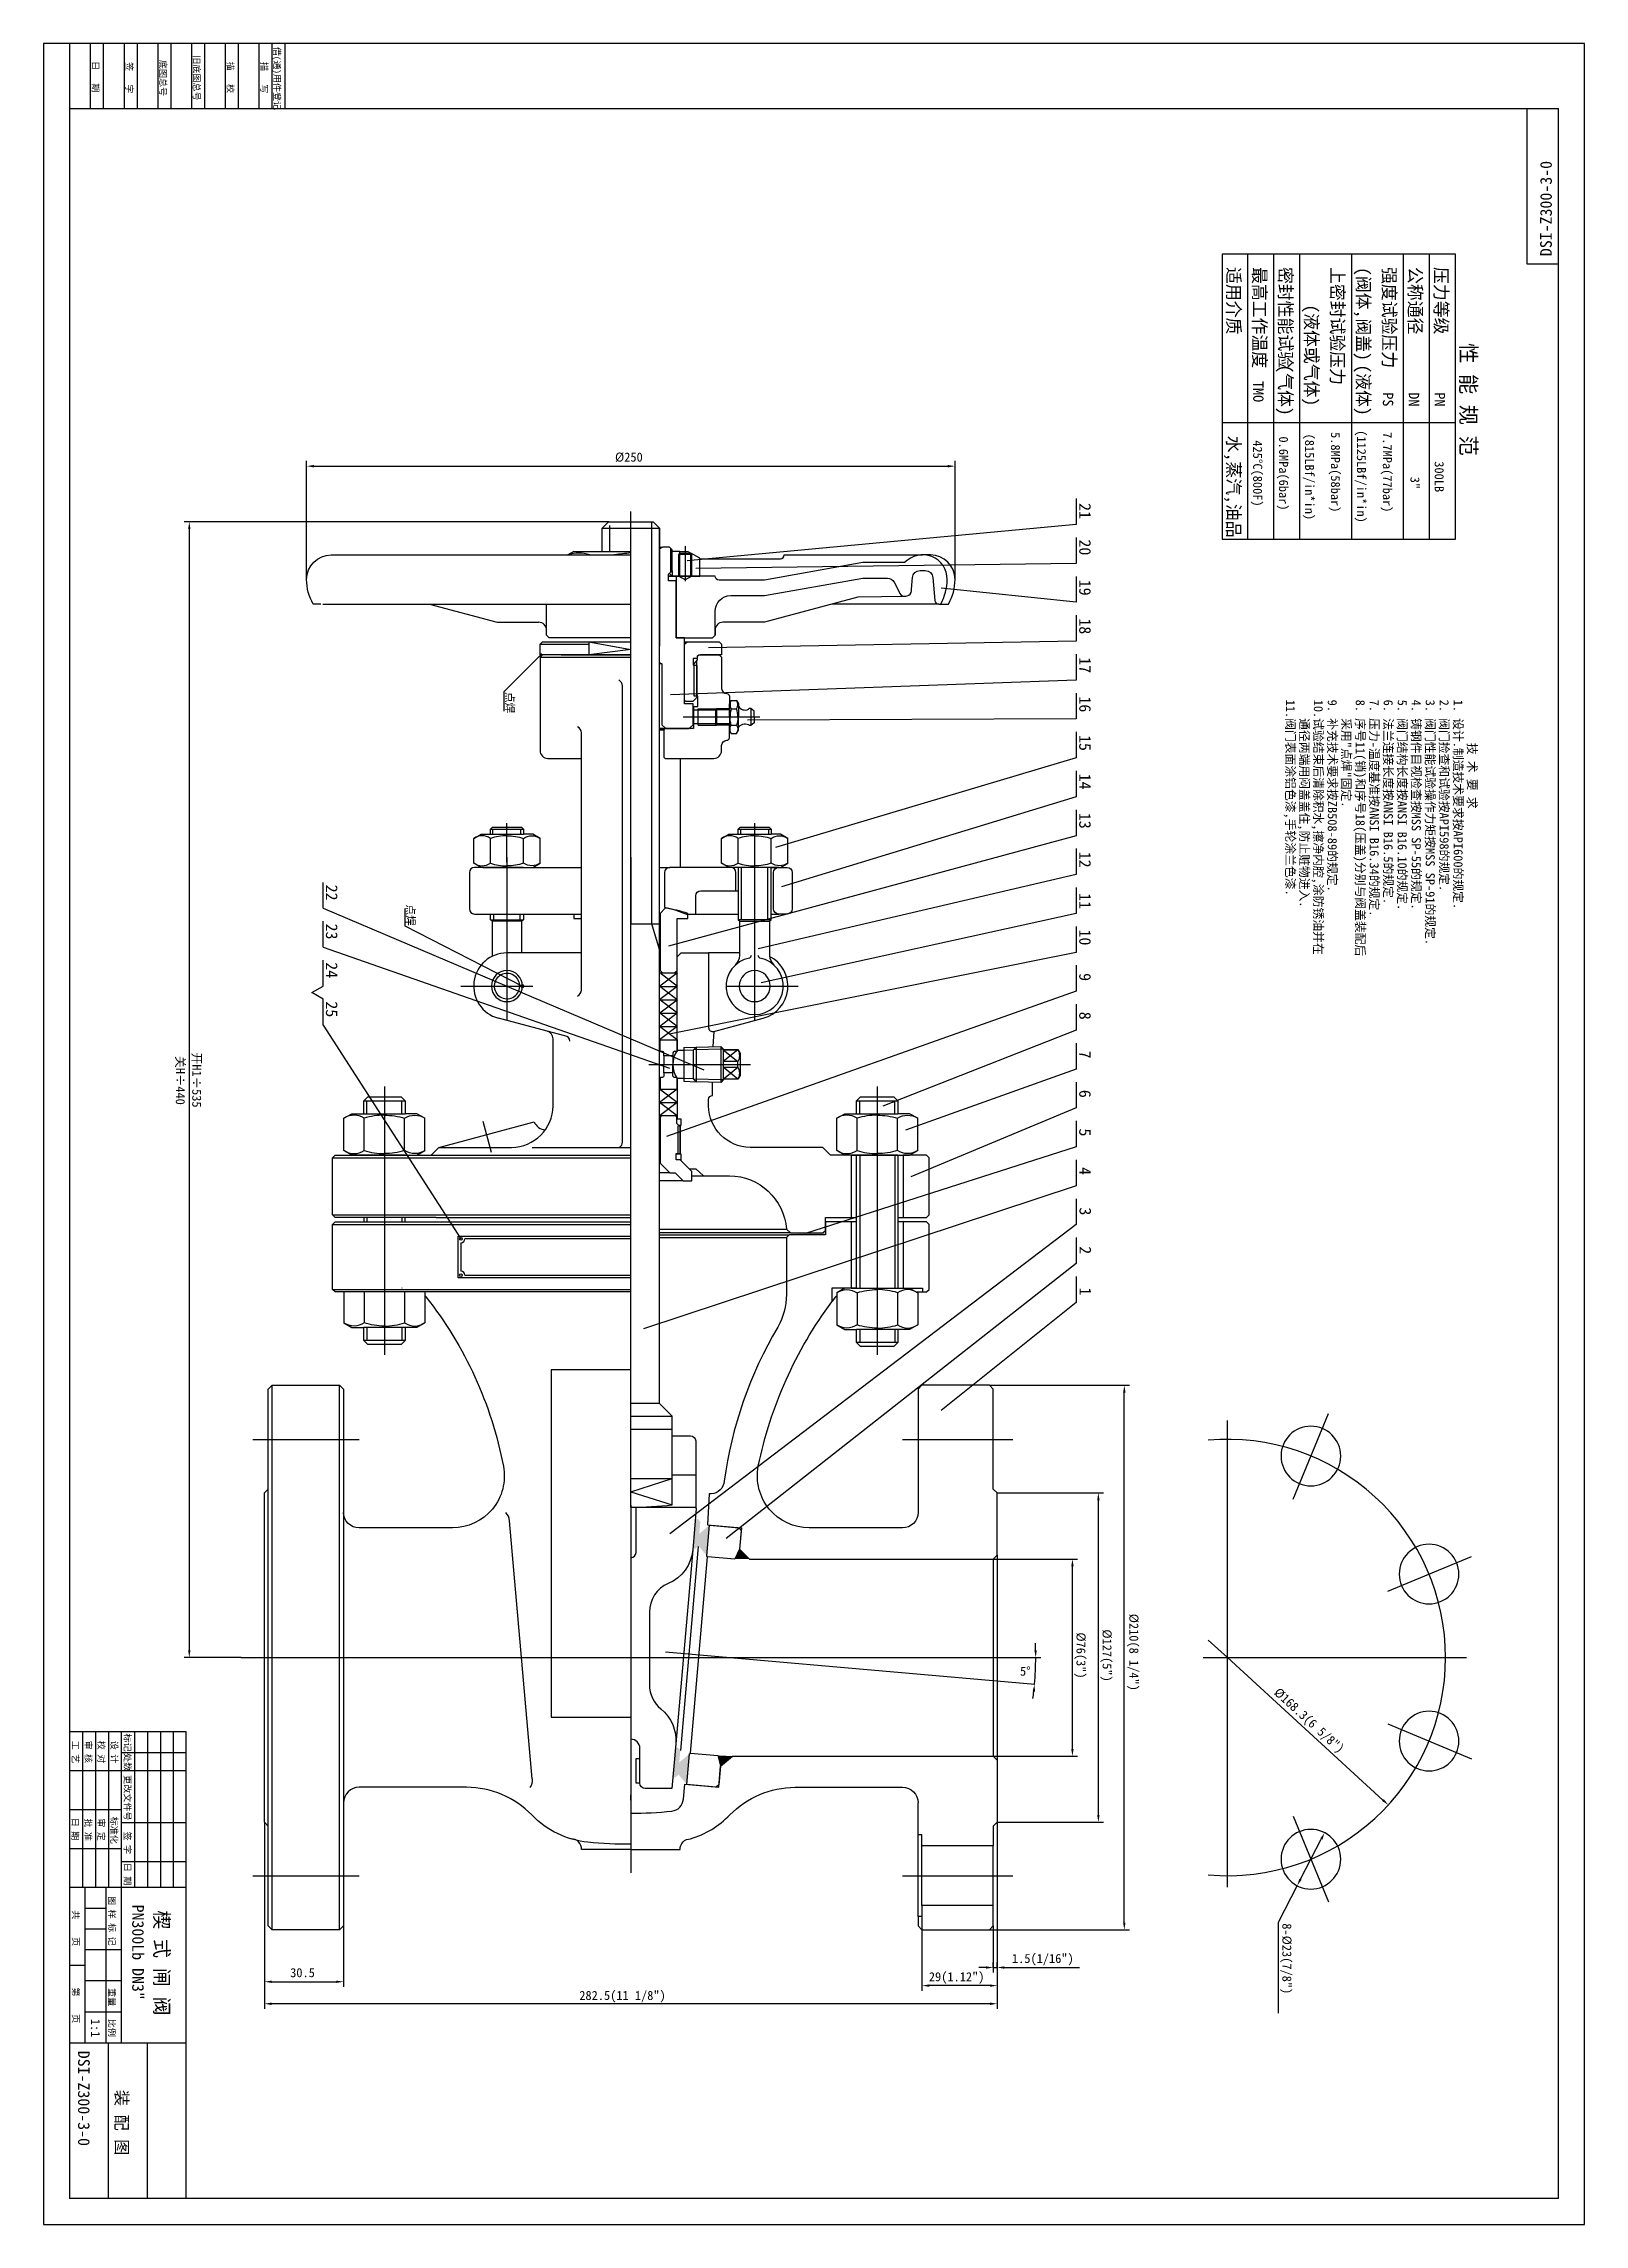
# Model space of a CAD drawing. Header units: metres. Extents: x 0 to 594, y 0 to 841.
import ezdxf

# ---------------------------------------------------------------- set-up
doc = ezdxf.new("R2010")
doc.units = ezdxf.units.M
for name, color, linetype in [('C', 6, 'Continuous'), ('D', 1, 'Continuous'), ('E', 2, 'Continuous'), ('FL', 5, 'Continuous'), ('HA', 5, 'Continuous'), ('T', 7, 'Continuous'), ('TL', 4, 'Continuous')]:
    doc.layers.add(name, color=color, linetype=linetype)

# ---------------------------------------------------------------- blocks, each defined once
blk = doc.blocks.new('TUKUN1')
at = {"layer": 'FL'}
for p, q in [((841, 594), (0, 594)), ((0, 594), (0, 0)), ((841, 0), (841, 594)), ((0, 83), (25, 83)), ((0, 75), (25, 75)), ((0, 70), (25, 70)), ((0, 62), (25, 62)), ((0, 57), (25, 57)), ((659, 30), (659, 55)), ((666, 10), (666, 55)), ((686, 30), (686, 55)), ((701, 30), (701, 55)), ((0, 49), (25, 49)), ((0, 44), (25, 44)), ((651, 50), (711, 50)), ((651, 45), (711, 45)), ((0, 36), (25, 36)), ((651, 40), (711, 40)), ((651, 35), (711, 35)), ((0, 31), (25, 31)), ((696, 10), (696, 30)), ((0, 23), (25, 23)), ((0, 18), (25, 18)), ((651, 25), (711, 25)), ((651, 20), (711, 20)), ((651, 15), (711, 15)), ((0, 0), (841, 0))]:
    blk.add_line(p, q, dxfattribs=at)
at = {"layer": 'TL'}
for p, q in [((831, 584), (25, 584)), ((25, 10), (25, 584)), ((85, 584), (85, 572)), ((831, 584), (831, 10)), ((85, 572), (25, 572)), ((0, 93), (25, 93)), ((0, 88), (25, 88)), ((831, 55), (651, 55)), ((651, 55), (651, 10)), ((711, 10), (711, 55)), ((771, 10), (771, 55)), ((831, 40), (771, 40)), ((771, 30), (651, 30)), ((681, 10), (681, 30)), ((735, 16), (735, 30)), ((747, 16), (747, 30)), ((759, 16), (759, 30)), ((711, 24), (771, 24)), ((719, 16), (719, 24)), ((727, 16), (727, 24)), ((831, 25), (771, 25)), ((0, 10), (831, 10)), ((771, 16), (711, 16)), ((741, 10), (741, 16))]:
    blk.add_line(p, q, dxfattribs=at)
at = {"layer": 'T'}
for s, p in [('借(通)用件登记', (1.26, 88.76)), ('描   写', (7.09, 83.76)), ('描   校', (6.98, 70.76)), ('旧底图总号', (4.52, 57.76)), ('底图总号', (6.25, 44.76)), ('签   字', (7.1, 31.76)), ('标记', (651.71, 31.07)), ('处数', (659.22, 31.07)), ('更改文件号', (667.75, 31.07)), ('签 字', (689.53, 31.07)), ('日 期', (701.57, 31.07)), ('设 计', (654.5, 25.99)), ('标准化', (683.77, 25.93)), ('图 样 标 记', (714.4, 25.04)), ('重量', (749.88, 25.04)), ('比例', (761.7, 25.04)), ('日   期', (6.72, 18.76)), ('校 对', (654.48, 20.99)), ('审 核', (654.41, 15.99)), ('批 准', (684.46, 15.93)), ('审 定', (684.39, 20.93)), ('工 艺', (654.52, 10.99)), ('日 期', (684.18, 10.93)), ('共    页', (719.91, 11.13)), ('第    页', (749.62, 11.13))]:
    blk.add_text(s, height=2.5, dxfattribs=at).set_placement(p)
blk = doc.blocks.new('Z150310')
at = {"layer": 'TL'}
blk.add_lwpolyline([(17.85, 21), (22, 21), (22, 23, 0.04), (13.25, 25), (11.25, 23), (11.25, 1), (12.25, 0), (16.85, 0), (17.85, 1)], format="xyb", close=True, dxfattribs=at)
blk = doc.blocks.new('Z300307')
at = {"layer": 'C'}
blk.add_line((6.9, 0), (19.85, 0), dxfattribs=at)
at = {"layer": 'TL'}
for points in [[(17.85, 9.5), (17.85, 5), (16.75, 5, 0.41), (16.25, 4.5), (16.25, 3.25), (12.75, 3.25), (12.75, 4.5, 0.41), (12.25, 5), (11.25, 5), (11.25, 9.5), (17.85, 9.5)], [(17.85, -9.5), (17.85, -5), (16.75, -5, -0.41), (16.25, -4.5), (16.25, -3.25), (12.75, -3.25), (12.75, -4.5, -0.41), (12.25, -5), (11.25, -5), (11.25, -9.5), (17.85, -9.5)]]:
    blk.add_lwpolyline(points, format="xyb", dxfattribs=at)
for points in [[(12.75, 3.25), (12.75, 0)], [(12.75, -3.25), (12.75, 0)], [(16.25, 3.25), (16.25, 0)], [(16.25, -3.25), (16.25, 0)]]:
    blk.add_lwpolyline(points, dxfattribs=at)
blk = doc.blocks.new('Z1506Z07')
at = {"layer": 'C'}
blk.add_lwpolyline([(4, 0), (34, 0)], dxfattribs=at)
at = {"layer": 'FL'}
for points in [[(25.6, 10.79), (29.6, 10.79)], [(25.6, -10.8), (29.6, -10.8)]]:
    blk.add_lwpolyline(points, dxfattribs=at)
at = {"layer": 'TL'}
for points in [[(0, -12.7), (0, 20), (3.23, 25.6), (22.37, 25.6), (25.6, 20), (25.6, -12.7)], [(3.23, 12.8), (22.37, 12.8)], [(25.6, 12.7), (29.6, 12.7), (31.1, 11.2), (31.1, -11.2), (29.6, -12.7), (25.6, -12.7)], [(29.6, 12.7), (29.6, -12.7)], [(0, -12.7), (0, -20), (3.23, -25.6), (22.37, -25.6), (25.6, -20), (25.6, -12.7)], [(3.23, -12.8), (22.37, -12.8)]]:
    blk.add_lwpolyline(points, dxfattribs=at)
for points in [[(3.23, 25.6, 0.31), (3.23, 12.8, 0.31)], [(22.37, 12.8, 0.31), (22.37, 25.6, 0.31)], [(3.23, 12.8, 0.09), (1.25, 0, 0.09)], [(24.35, 0, 0.09), (22.37, 12.8, 0.09)], [(24.35, 0, -0.09), (22.37, -12.8, -0.09)], [(3.23, -12.8, -0.09), (1.25, 0, -0.09)], [(3.23, -25.6, -0.31), (3.23, -12.8, -0.31)], [(22.37, -12.8, -0.31), (22.37, -25.6, -0.31)]]:
    blk.add_lwpolyline(points, format="xyb", dxfattribs=at)
blk = doc.blocks.new('Z1506Z15')
at = {"layer": 'FL'}
for points in [[(16, 6.74), (21, 6.74)], [(16, -6.74), (21, -6.74)]]:
    blk.add_lwpolyline(points, dxfattribs=at)
at = {"layer": 'TL'}
for points in [[(0, -7.94), (0, 12.5), (1.79, 15.6), (14.21, 15.6), (16, 12.5), (16, -7.94)], [(1.79, 7.8), (14.21, 7.8)], [(16, 7.94), (21, 7.94), (22.5, 6.44), (22.5, -6.44), (21, -7.94), (16, -7.94)], [(21, 7.94), (21, -7.94)], [(0, -7.94), (0, -12.5), (1.79, -15.6), (14.21, -15.6), (16, -12.5), (16, -7.94)], [(1.79, -7.8), (14.21, -7.8)]]:
    blk.add_lwpolyline(points, dxfattribs=at)
for points in [[(1.79, 15.6, 0.31), (1.79, 7.8, 0.31)], [(14.21, 7.8, 0.31), (14.21, 15.6, 0.31)], [(1.79, 7.8, 0.08), (0.58, 0, 0.08)], [(1.79, -7.8, -0.08), (0.58, 0, -0.08)], [(15.42, 0, 0.08), (14.21, 7.8, 0.08)], [(15.42, 0, -0.08), (14.21, -7.8, -0.08)], [(1.79, -15.6, -0.31), (1.79, -7.8, -0.31)], [(14.21, -7.8, -0.31), (14.21, -15.6, -0.31)]]:
    blk.add_lwpolyline(points, format="xyb", dxfattribs=at)
blk = doc.blocks.new('Z3006Z19')
at = {"layer": 'FL'}
for points in [[(-11.3, 12.8), (-2.13, 24.07)], [(-11.3, 24.07), (-2.13, 12.8)], [(11.3, 12.8), (2.13, 24.07)], [(11.3, 24.07), (2.13, 12.8)], [(-11.87, 12.8), (-11.28, -10.2)], [(11.87, 12.8), (11.28, -10.2)]]:
    blk.add_lwpolyline(points, dxfattribs=at)
at = {"layer": 'TL'}
for points in [[(-11.5, 12.8), (-11.5, 24.07), (-8.5, 25.8), (8.5, 25.8), (11.5, 24.07), (11.5, 12.8)], [(-11.5, 24.07), (-11.3, 24.07)], [(2.13, 24.07), (-2.13, 24.07)], [(11.5, 24.07), (11.3, 24.07)], [(-13.32, -8.2), (-13.91, 10.8), (-11.91, 12.8), (11.91, 12.8), (13.91, 10.8), (13.32, -8.2), (11.32, -10.2), (-11.32, -10.2), (-13.32, -8.2)], [(-13.91, 10.8), (13.91, 10.8)], [(-13.32, -8.2), (13.32, -8.2)]]:
    blk.add_lwpolyline(points, dxfattribs=at)
for points in [[(-11.3, 12.8), (-11.3, 24.07, -0.25), (-2.13, 24.07), (-2.13, 12.8)], [(2.13, 12.8), (2.13, 24.07, -0.25), (11.3, 24.07), (11.3, 12.8)]]:
    blk.add_lwpolyline(points, format="xyb", dxfattribs=at)

msp = doc.modelspace()

# ---------------------------------------------------------------- linework, layer by layer
at = {"layer": 'C'}
for p, q in [((226.38, 276.61), (226.38, 660.61)), ((274.13, 464.29), (274.13, 533.58)), ((131.38, 392.58), (131.38, 335.28)), ((321.38, 392.58), (321.38, 335.28)), ((481.67, 279.69), (495.36, 312.73)), ((456.36, 130.05), (456.36, 310.05)), ((80.63, 302.73), (121.63, 302.73)), ((331.13, 302.73), (373.63, 302.73)), ((226.38, 277.39), (226.38, 135.58)), ((518.17, 244.18), (550.52, 257.58)), ((76.13, 218.58), (376.63, 218.58)), ((447.08, 218.58), (548.62, 218.58)), ((518.17, 192.98), (550.52, 179.58)), ((481.67, 157.46), (495.36, 124.42)), ((80.63, 134.43), (121.63, 134.43)), ((331.13, 134.43), (373.63, 134.43))]:
    msp.add_line(p, q, dxfattribs=at)
for points in [[(247.38, 647.14), (247.38, 633.64)], [(246.51, 581.34), (276.06, 581.34)], [(178.63, 527.32), (178.63, 464.29)], [(226.38, 527.32), (226.38, 501.32)], [(160.83, 477.54), (188.63, 477.54)], [(263.13, 477.54), (290.93, 477.54)], [(239.23, 447.34), (272.48, 447.34)], [(131.38, 438.84), (131.38, 383.34)], [(321.38, 438.84), (321.38, 383.34)], [(169.35, 425.43), (172.55, 413.49)], [(239.73, 220.76), (264.63, 218.58)]]:
    msp.add_lwpolyline(points, dxfattribs=at)
for start, end in [(0, 95), (265, 0)]:
    msp.add_arc((456.36, 218.58), 84.15, start, end, dxfattribs=at)
at = {"layer": 'D'}
for p, q in [((101.39, 633.9), (101.39, 680.04)), ((104.19, 678.04), (348.58, 678.04)), ((351.38, 634.38), (351.38, 680.04)), ((217.97, 656.61), (54.17, 656.61)), ((56.17, 653.81), (56.17, 221.38)), ((398.1, 655.55), (248.08, 641.55)), ((398.1, 640.55), (251.48, 638.6)), ((398.1, 625.55), (346.05, 631.03)), ((398.1, 610.55), (256.29, 608.03)), ((191.54, 605.18), (177.4, 591.04)), ((177.4, 591.04), (177.4, 583.57)), ((398.1, 595.55), (241.67, 589.86)), ((398.1, 580.55), (271.36, 580.11)), ((398.1, 565.55), (282.18, 531.01)), ((398.1, 550.55), (284.46, 515.76)), ((398.1, 535.55), (240.91, 492.89)), ((107.75, 507.53), (107.75, 517.53)), ((398.1, 520.55), (275.53, 491.94)), ((107.75, 507.53), (254.57, 445.25)), ((139.37, 500.69), (139.37, 507.42)), ((398.1, 505.55), (276.61, 478.77)), ((107.75, 492.53), (107.75, 502.53)), ((184.49, 477.52), (139.37, 500.69)), ((107.75, 492.53), (241.27, 445.87)), ((398.1, 490.55), (241.19, 459.01)), ((107.75, 477.53), (107.75, 487.53)), ((103.42, 475.03), (107.75, 477.53)), ((107.75, 472.53), (103.42, 475.03)), ((107.75, 462.53), (107.75, 472.53)), ((398.1, 475.55), (240.1, 419.51)), ((107.75, 462.53), (160.89, 380.09)), ((398.1, 460.55), (323.57, 431.29)), ((398.1, 445.55), (332.22, 421.95)), ((398.1, 430.55), (334.39, 403.93)), ((398.1, 415.55), (293.72, 382.16)), ((226.38, 401.34), (226.38, 403.34)), ((398.1, 400.55), (231.25, 345.33)), ((398.1, 385.55), (241.43, 266.33)), ((398.1, 370.55), (263.18, 264.56)), ((398.1, 355.55), (346.01, 313.81)), ((364.63, 323.58), (418.63, 323.58)), ((416.63, 116.38), (416.63, 320.78)), ((367.63, 282.08), (408.63, 282.08)), ((406.63, 157.88), (406.63, 279.28)), ((366.13, 256.58), (398.63, 256.58)), ((396.63, 183.38), (396.63, 253.78)), ((456.36, 218.58), (448.99, 225.33)), ((76.13, 218.58), (54.17, 218.58)), ((376.63, 218.58), (384.47, 218.58)), ((516.35, 163.63), (456.36, 218.58)), ((366.13, 180.58), (398.63, 180.58)), ((226.38, 163.58), (226.38, 165.58)), ((85.13, 155.08), (85.13, 83.08)), ((85.13, 155.08), (85.13, 91.58)), ((367.63, 155.08), (408.63, 155.08)), ((367.63, 155.08), (367.63, 83.08)), ((367.63, 155.08), (367.63, 90.08)), ((367.63, 155.08), (367.63, 97.08)), ((484.56, 133.11), (492.57, 148.56)), ((483.27, 130.63), (475.9, 116.42)), ((338.63, 118.68), (338.63, 90.08)), ((115.63, 115.08), (115.63, 91.58)), ((364.63, 113.58), (418.63, 113.58)), ((366.13, 115.08), (366.13, 97.08)), ((475.9, 116.42), (475.9, 81.42)), ((366.13, 99.03), (366.13, 101.05)), ((367.63, 99.03), (367.63, 101.05)), ((87.93, 93.58), (112.83, 93.58)), ((363.33, 99.05), (360.53, 99.05)), ((366.13, 99.05), (367.63, 99.05)), ((370.43, 99.05), (373.23, 99.05)), ((373.23, 99.05), (399.32, 99.05)), ((364.83, 85.08), (87.93, 85.08)), ((364.83, 92.08), (341.43, 92.08))]:
    msp.add_line(p, q, dxfattribs=at)
for points in [[(454.31, 649.84), (544.31, 649.84), (544.31, 759.84), (454.31, 759.84), (454.31, 649.84)], [(464.31, 649.84), (464.31, 759.84)], [(474.31, 649.84), (474.31, 759.84)], [(484.31, 649.84), (484.31, 759.84)], [(504.31, 649.84), (504.31, 759.84)], [(524.31, 649.84), (524.31, 759.84)], [(534.31, 649.84), (534.31, 759.84)], [(454.31, 694.84), (544.31, 694.84)], [(398.1, 665.55), (398.1, 655.55)], [(398.1, 650.55), (398.1, 640.55)], [(398.1, 635.55), (398.1, 625.55)], [(398.1, 620.55), (398.1, 610.55)], [(398.1, 605.55), (398.1, 595.55)], [(398.1, 590.55), (398.1, 580.55)], [(398.1, 575.55), (398.1, 565.55)], [(398.1, 560.55), (398.1, 550.55)], [(398.1, 545.55), (398.1, 535.55)], [(398.1, 530.55), (398.1, 520.55)], [(398.1, 515.55), (398.1, 505.55)], [(398.1, 500.55), (398.1, 490.55)], [(398.1, 485.55), (398.1, 475.55)], [(398.1, 470.55), (398.1, 460.55)], [(398.1, 455.55), (398.1, 445.55)], [(398.1, 440.55), (398.1, 430.55)], [(398.1, 425.55), (398.1, 415.55)], [(398.1, 410.55), (398.1, 400.55)], [(398.1, 395.55), (398.1, 385.55)], [(398.1, 380.55), (398.1, 370.55)], [(398.1, 365.55), (398.1, 355.55)], [(264.63, 218.58), (382.18, 208.29)], [(367.63, 155.08), (397.63, 155.08)]]:
    msp.add_lwpolyline(points, dxfattribs=at)
for start, end in [(1.36, 2.72), (355, 0), (352.28, 353.64)]:
    msp.add_arc((264.63, 218.58), 117.84, start, end, dxfattribs=at)
for points in [[(104.19, 678.51), (104.19, 677.57), (101.39, 678.04)], [(348.58, 678.51), (348.58, 677.57), (351.38, 678.04)], [(55.7, 653.81), (56.63, 653.81), (56.17, 656.61)], [(416.17, 320.78), (417.1, 320.78), (416.63, 323.58)], [(406.17, 279.28), (407.1, 279.28), (406.63, 282.08)], [(396.17, 253.78), (397.1, 253.78), (396.63, 256.58)], [(55.7, 221.38), (56.63, 221.38), (56.16, 218.58)], [(382.91, 221.38), (381.97, 221.37), (382.47, 218.58)], [(381.28, 205.57), (382.21, 205.47), (382.03, 208.31)], [(396.17, 183.38), (397.1, 183.38), (396.63, 180.58)], [(516.04, 163.29), (516.67, 163.98), (518.42, 161.74)], [(406.17, 157.88), (407.1, 157.88), (406.63, 155.08)], [(492.98, 148.34), (492.16, 148.77), (493.86, 151.04)], [(484.97, 132.9), (484.14, 133.33), (483.27, 130.63)], [(416.17, 116.38), (417.1, 116.38), (416.63, 113.58)], [(87.93, 94.04), (87.93, 93.11), (85.13, 93.58)], [(112.83, 94.04), (112.83, 93.11), (115.63, 93.58)], [(341.43, 92.54), (341.43, 91.61), (338.63, 92.08)], [(363.33, 99.52), (363.33, 98.59), (366.13, 99.05)], [(364.83, 92.54), (364.83, 91.61), (367.63, 92.08)], [(370.43, 99.52), (370.43, 98.59), (367.63, 99.05)], [(87.93, 85.54), (87.93, 84.61), (85.13, 85.08)], [(364.83, 85.54), (364.83, 84.61), (367.63, 85.08)]]:
    msp.add_solid(points, dxfattribs=at)
at = {"layer": 'E'}
for p, q in [((159.88, 381.08), (226.38, 381.08)), ((159.88, 365.08), (159.88, 381.08)), ((160.88, 378.58), (160.88, 367.58)), ((226.38, 380.08), (162.38, 380.08)), ((226.38, 365.08), (159.88, 365.08)), ((162.38, 366.08), (226.38, 366.08))]:
    msp.add_line(p, q, dxfattribs=at)
msp.add_lwpolyline([(226.38, 329.58), (195.73, 329.58), (195.73, 195.58), (226.38, 195.58)], dxfattribs=at)
for centre in [(160.88, 380.08), (160.88, 366.08)]:
    msp.add_circle(centre, 0.5, dxfattribs=at)
for centre, start, end in [((160.88, 380.08), 270, 0), ((160.88, 366.08), 0, 90)]:
    msp.add_arc(centre, 1.5, start, end, dxfattribs=at)
at = {"layer": 'FL'}
for p, q in [((245.26, 635.64), (245.26, 644.14)), ((249.51, 635.64), (249.51, 644.14)), ((210.13, 610.34), (226.38, 607.34)), ((226.38, 607.34), (210.13, 605.34)), ((269.05, 503.14), (269.05, 523.32)), ((279.21, 503.14), (279.21, 523.32)), ((173.55, 503.14), (173.55, 505.32)), ((183.71, 503.14), (183.71, 505.32)), ((244.33, 482.59), (237.59, 477.46)), ((244.33, 477.4), (237.59, 482.59)), ((244.28, 477.44), (237.54, 472.31)), ((244.28, 472.25), (237.54, 477.44)), ((244.33, 472.29), (237.59, 467.16)), ((244.33, 467.1), (237.59, 472.29)), ((244.28, 467.14), (237.54, 462.01)), ((244.28, 461.95), (237.54, 467.14)), ((244.23, 456.8), (237.49, 461.99)), ((244.23, 461.99), (237.49, 456.86)), ((244.23, 432.65), (237.47, 437.79)), ((244.23, 437.84), (237.49, 432.65)), ((244.23, 427.46), (237.49, 432.65)), ((244.23, 432.65), (237.49, 427.52))]:
    msp.add_line(p, q, dxfattribs=at)
for points in [[(234.49, 501.61), (234.49, 656.61)], [(218.27, 645.14), (218.27, 655.11)], [(234.49, 608.61), (234.49, 655.11)], [(241.76, 637.21), (241.76, 646.34)], [(242.26, 637.71), (242.26, 635.64)], [(251.78, 589.34), (251.78, 602.85)], [(252.38, 584.51), (259.38, 584.51)], [(264.38, 584.04), (259.38, 584.04)], [(252.38, 578.16), (259.38, 578.16)], [(264.38, 578.64), (259.38, 578.64)], [(237.49, 491.61), (234.49, 501.61)], [(246.88, 453.85), (251.53, 454)], [(246.88, 440.83), (251.53, 440.68)], [(314.64, 428.34), (314.64, 433.34)], [(328.12, 428.34), (328.12, 433.34)], [(244.68, 413), (244.68, 423.63)], [(245.43, 423.84), (245.43, 412.84)], [(314.64, 412.34), (314.64, 361.08)], [(328.12, 412.34), (328.12, 361.08)], [(124.64, 388.34), (124.64, 386.58)], [(138.12, 388.34), (138.12, 386.58)], [(138.12, 361.14), (138.12, 361.08)], [(124.64, 345.86), (124.64, 340.86)], [(138.12, 345.86), (138.12, 340.86)], [(314.64, 345.08), (314.64, 340.08)], [(328.12, 345.08), (328.12, 340.08)], [(226.38, 282.54), (242.38, 287.61)], [(226.38, 282.54), (242.38, 277.46)]]:
    msp.add_lwpolyline(points, dxfattribs=at)
at = {"layer": 'TL'}
for points in [[(215.27, 645.14), (215.27, 654.11), (217.77, 656.61), (234.99, 656.61), (237.49, 654.11), (237.49, 608.61)], [(215.27, 654.11), (237.49, 654.11)], [(237.49, 430.61), (237.49, 491.61), (237.49, 501.61), (237.49, 654.11)], [(204.38, 645.14), (202.13, 643.84)], [(204.38, 645.14), (226.38, 645.14)], [(237.49, 602.35), (238.38, 601.84), (238.38, 578.34), (239.88, 576.84), (248.88, 576.84), (250.38, 578.34), (250.38, 586.34), (247.01, 586.34), (247.01, 602.34), (247.01, 611.84), (243.88, 611.84), (243.88, 633.84), (240.88, 633.84), (240.88, 636.34), (242.26, 637.71), (242.26, 645.84), (241.26, 646.84), (238.58, 646.84)], [(237.49, 646.21), (238.58, 646.84)], [(237.49, 646.84), (238.58, 646.84)], [(245.26, 644.51), (245.26, 645.14), (242.26, 645.14)], [(244.88, 644.14), (245.26, 644.51)], [(244.88, 635.64), (244.88, 644.14)], [(244.88, 644.14), (249.88, 644.14)], [(245.26, 645.14), (248.38, 645.14), (249.51, 644.49)], [(245.26, 644.51), (249.51, 644.51)], [(249.88, 644.14), (249.51, 644.51)], [(249.51, 635.64), (252.94, 635.64), (252.94, 642.51), (249.57, 644.45)], [(249.88, 635.64), (249.88, 644.14)], [(243.88, 635.64), (240.88, 635.64)], [(240.88, 635.64), (242.26, 635.64)], [(241.24, 636.7), (241.24, 636.65)], [(241.24, 636.65), (242.26, 635.64), (245.26, 635.64)], [(244.88, 635.64), (247.43, 634.17)], [(245.26, 635.64), (249.51, 635.64)], [(249.88, 635.64), (247.34, 634.17)], [(107.68, 624.84), (148.76, 624.84)], [(148.76, 624.84), (226.38, 624.84)], [(148.76, 624.84), (174.88, 617.84), (190.88, 617.84)], [(226.38, 611.84), (208.88, 611.84), (194.88, 611.84), (193.88, 612.84), (193.88, 614.84), (193.88, 624.84)], [(345.09, 624.84), (304.01, 624.84)], [(199.48, 605.34), (191.38, 605.34), (191.38, 609.34), (192.38, 610.34), (226.38, 610.34)], [(191.38, 609.34), (210.13, 609.34)], [(210.13, 610.34), (210.13, 605.34)], [(247.01, 610.34), (248.13, 610.34)], [(247.13, 609.34), (247.01, 609.34)], [(191.38, 604.34), (226.38, 604.34)], [(199.48, 605.34), (226.38, 605.34)], [(238.38, 601.84), (237.49, 601.84)], [(250.38, 585.34), (250.51, 585.34), (250.51, 578.73)], [(250.51, 585.34), (252.18, 585.34)], [(252.38, 578.16), (252.38, 584.51)], [(264.38, 584.51), (259.38, 584.51), (259.03, 584.16), (259.03, 578.52)], [(259.36, 584.49), (259.36, 578.14)], [(264.38, 581.34), (264.38, 586.43), (265.11, 587.69), (267.15, 587.69), (267.88, 586.43), (267.88, 581.34)], [(264.38, 583.94), (264.38, 578.73)], [(264.38, 581.34), (264.38, 576.25), (265.11, 574.99), (267.15, 574.99), (267.88, 576.25), (267.88, 581.34)], [(265.11, 584.51), (267.15, 584.51)], [(273.88, 583.59), (272.7, 584.65)], [(272.7, 584.65), (272.7, 578.02)], [(273.88, 581.34), (273.88, 583.59)], [(273.88, 581.34), (273.88, 579.09)], [(239.88, 576.84), (237.49, 576.84)], [(237.49, 576.84), (239.63, 576.84)], [(237.49, 576.34), (239.13, 576.34)], [(264.38, 578.16), (259.38, 578.16), (259.03, 578.52)], [(265.11, 578.16), (267.15, 578.16)], [(273.88, 579.09), (272.7, 578.02)], [(245.38, 565.34), (245.38, 523.32)], [(169.38, 523.32), (207.38, 523.32)], [(237.49, 523.32), (241.38, 523.32)], [(283.38, 523.32), (264.88, 523.32)], [(279.88, 502.54), (280.48, 503.14), (280.48, 523.32)], [(169.38, 505.32), (207.38, 505.32)], [(172.88, 502.54), (172.28, 503.14), (172.28, 505.32)], [(204.38, 505.32), (204.38, 503.59), (207.38, 503.59)], [(251.38, 505.32), (267.78, 505.32)], [(280.48, 505.32), (283.38, 505.32)], [(172.28, 503.14), (184.98, 503.14)], [(184.38, 490.34), (184.38, 502.54)], [(226.38, 501.61), (237.49, 501.61)], [(280.48, 503.14), (267.78, 503.14)], [(237.49, 316.61), (237.49, 491.61)], [(250.53, 452.85), (246.88, 452.74), (246.88, 452.74), (244.23, 452.74), (244.23, 488.84), (245.73, 490.34), (256.38, 490.34)], [(268.38, 490.34), (256.38, 490.34)], [(237.59, 482.59), (244.33, 482.59)], [(237.54, 477.44), (244.28, 477.44)], [(237.59, 472.29), (244.33, 472.29)], [(237.54, 467.14), (244.28, 467.14)], [(237.49, 461.99), (244.23, 461.99)], [(246.88, 453.85), (246.88, 440.83)], [(250.53, 441.82), (246.88, 441.94), (246.88, 441.94), (244.23, 441.94), (244.23, 426.34), (245.63, 426.34), (245.63, 423.84), (244.79, 423.84)], [(237.49, 432.65), (244.23, 432.65)], [(313.44, 428.34), (313.44, 433.34), (314.94, 434.84), (327.82, 434.84), (329.32, 433.34), (329.32, 428.34)], [(313.44, 433.34), (329.32, 433.34)], [(237.49, 427.5), (238.13, 427.5)], [(246.5, 402.5), (249.88, 402.5), (249.88, 406.05), (245.43, 410.5), (243.88, 410.5), (243.88, 413), (245.43, 413), (245.43, 423.2), (244.13, 424.5), (244.13, 427), (243.63, 427.5), (238.13, 427.5), (237.63, 427), (237.63, 409.25), (241.38, 405.5), (243.5, 405.5), (246.5, 402.5)], [(243.63, 427.5), (244.23, 427.5)], [(329.32, 412.34), (308.88, 412.34), (305.78, 414.13), (305.78, 426.55), (308.88, 428.34), (329.32, 428.34)], [(313.58, 414.13), (313.58, 426.55)], [(329.18, 414.13), (329.18, 426.55)], [(329.32, 412.34), (333.88, 412.34), (336.98, 414.13), (336.98, 426.55), (333.88, 428.34), (329.32, 428.34)], [(149.38, 412.34), (226.38, 412.34)], [(188.38, 415.34), (226.38, 415.34)], [(311.38, 412.34), (331.38, 412.34)], [(311.38, 412.34), (311.38, 388.34)], [(313.44, 361.08), (313.44, 412.34)], [(329.32, 412.34), (329.32, 361.08)], [(331.38, 388.34), (340.38, 388.34), (341.38, 389.34), (341.38, 411.34), (340.38, 412.34), (331.38, 412.34)], [(331.38, 412.34), (331.38, 388.34)], [(111.38, 411.34), (226.38, 411.34)], [(241.38, 405.5), (237.49, 405.5)], [(249.88, 404.34), (254.38, 404.34)], [(246.5, 402.5), (237.49, 402.5)], [(111.38, 389.34), (226.38, 389.34)], [(123.44, 388.34), (123.44, 386.58)], [(139.32, 386.58), (139.32, 388.34)], [(151.38, 388.34), (226.38, 388.34)], [(301.38, 388.34), (311.38, 388.34)], [(311.38, 388.34), (313.44, 388.34)], [(329.32, 388.34), (331.38, 388.34)], [(226.38, 359.58), (112.38, 359.58), (111.38, 360.58), (111.38, 385.58), (112.38, 386.58), (226.38, 386.58)], [(111.38, 385.58), (226.38, 385.58)], [(237.49, 383.84), (286.38, 383.84)], [(287.88, 382.34), (237.49, 382.34)], [(237.49, 381.58), (287.38, 381.58)], [(237.49, 380.58), (286.38, 380.58)], [(311.38, 386.58), (311.38, 361.08)], [(313.44, 386.58), (311.38, 386.58)], [(331.38, 386.58), (329.32, 386.58)], [(341.38, 360.58), (341.38, 385.58), (340.38, 386.58), (331.38, 386.58)], [(331.38, 386.58), (331.38, 361.08)], [(111.38, 360.58), (226.38, 360.58)], [(115.78, 359.58), (115.78, 347.65), (118.88, 345.86), (123.44, 345.86)], [(146.98, 359.58), (146.98, 347.65), (143.88, 345.86), (123.44, 345.86)], [(123.58, 359.58), (123.58, 347.65)], [(139.18, 359.58), (139.18, 347.65)], [(311.38, 361.08), (303.88, 361.08), (303.88, 355.76)], [(303.88, 355.76), (304.09, 356.03)], [(313.44, 361.08), (308.88, 361.08), (305.78, 359.29), (305.78, 346.87), (308.88, 345.08), (313.44, 345.08)], [(311.38, 361.08), (331.38, 361.08)], [(313.44, 361.08), (333.88, 361.08), (336.98, 359.29), (336.98, 346.87), (333.88, 345.08), (313.44, 345.08)], [(313.58, 359.29), (313.58, 346.87)], [(329.18, 359.29), (329.18, 346.87)], [(331.38, 361.08), (338.88, 361.08), (338.88, 359.58)], [(336.52, 359.58), (338.88, 359.58)], [(338.88, 359.58), (340.38, 359.58), (341.38, 360.58)], [(139.32, 345.86), (139.32, 340.86), (137.82, 339.36), (124.94, 339.36), (123.44, 340.86), (123.44, 345.86)], [(329.32, 345.08), (329.32, 340.08), (327.82, 338.58), (314.94, 338.58), (313.44, 340.08), (313.44, 345.08)], [(139.32, 340.86), (123.44, 340.86)], [(329.32, 340.08), (313.44, 340.08)], [(88.13, 113.58), (86.63, 115.08), (86.63, 153.58), (85.13, 155.08), (85.13, 282.08), (86.63, 283.58), (86.63, 322.08), (88.13, 323.58), (114.13, 323.58), (115.63, 322.08), (115.63, 115.08), (114.13, 113.58), (88.13, 113.58)], [(88.13, 113.58), (88.13, 323.58)], [(114.13, 113.58), (114.13, 323.58)], [(242.38, 277.46), (242.38, 306.61), (242.38, 306.61), (242.38, 311.72), (237.49, 316.61), (226.38, 316.61)], [(226.38, 311.72), (242.38, 311.72)], [(226.38, 306.61), (242.38, 306.61)], [(226.38, 287.61), (242.38, 287.61)], [(242.38, 289.11), (251.38, 289.11)], [(86.63, 153.58), (86.63, 283.58)], [(256.75, 269.66), (268.01, 268.67), (268.92, 267.59), (268.29, 260.42), (266.49, 256.56), (255.99, 257.48), (255.72, 257.8), (256.75, 269.66)], [(252.35, 261.46), (245.47, 182.76)], [(250.23, 260.08), (243.69, 185.37)], [(249.37, 181.77), (255.99, 257.48)], [(366.13, 256.58), (366.13, 180.58)], [(367.63, 258.08), (367.63, 179.08)], [(229.88, 170.11), (228.38, 170.11), (228.38, 179.61), (229.88, 179.61)], [(249.04, 181.5), (249.37, 181.77), (259.87, 180.85), (260.97, 176.74), (260.34, 169.57), (259.26, 168.66), (248, 169.64), (249.04, 181.5)], [(337.13, 118.68), (337.13, 162.58)], [(338.63, 122.93), (338.63, 145.93)], [(366.13, 122.93), (366.13, 145.93)], [(364.63, 113.58), (366.13, 115.08), (366.13, 122.93), (338.63, 122.93), (338.63, 118.68), (337.13, 118.68), (337.13, 115.08), (338.63, 113.58), (364.63, 113.58)]]:
    msp.add_lwpolyline(points, dxfattribs=at)
for points in [[(106.93, 624.84), (103.93, 624.84, -0.13), (101.38, 634.34, -0.41), (110.88, 643.84), (113.88, 643.84), (167.22, 643.84), (226.38, 643.84)], [(210.52, 643.84, 0.18), (202.17, 643.75, 0.31)], [(226.38, 644.56, 0.02), (220.02, 643.84, 0.04)], [(252.94, 642.34), (284.04, 642.34, 0.41), (285.54, 643.84), (338.88, 643.84)], [(345.84, 624.84), (348.84, 624.84, 0.13), (351.38, 634.34, 0.41), (341.88, 643.84), (338.88, 643.84)], [(332.13, 627.84), (313.88, 627.48), (277.88, 617.84), (261.88, 617.84, 0.41), (258.88, 614.84), (258.88, 612.84)], [(193.88, 612.84), (193.88, 614.84, 0.41), (190.88, 617.84, 0.41)], [(191.89, 604.84, -0.41), (191.89, 605.83, -0.41)], [(250.28, 587.34), (247.63, 587.34), (247.13, 587.84), (247.13, 609.34), (248.13, 610.34), (260.38, 610.34), (261.38, 609.34), (261.38, 605.34), (253.28, 605.34, 0.41), (251.78, 603.84), (250.38, 603.84), (250.38, 601.34), (251.78, 601.34), (251.78, 588.84), (250.28, 587.34)], [(226.38, 605.34), (192.38, 605.34), (191.38, 604.34), (191.38, 568.34, 0.41), (194.38, 565.34), (207.38, 565.34)], [(259.03, 583.94), (250.51, 583.94), (250.51, 585.34), (252.18, 585.34), (252.18, 589.34), (250.77, 589.34), (250.77, 601.84), (252.13, 603.34), (252.13, 604.84), (252.63, 605.34), (260.38, 605.34), (261.38, 604.34), (261.38, 592.34, 0.41), (263.38, 590.34, -0.41), (264.38, 589.34), (264.38, 583.94)], [(222.14, 415.34, 0.2), (223.21, 417.34), (223.21, 593.3, 0.24), (221.71, 595.6, 0.24)], [(265.11, 587.69, 0.31), (265.11, 584.51, 0.31)], [(265.11, 584.51, 0.08), (264.62, 581.34, 0.08)], [(265.11, 578.16, -0.08), (264.62, 581.34, -0.08)], [(267.15, 584.51, 0.31), (267.15, 587.69, 0.31)], [(267.65, 581.34, 0.08), (267.15, 584.51, 0.08)], [(267.65, 581.34, -0.08), (267.15, 578.16, -0.08)], [(267.87, 585.54, 0.41), (271.75, 584.32, 0.41)], [(272.7, 584.65, 0.21), (271.7, 584.3, 0.84)], [(207.38, 490.34), (207.38, 575.26, 0.24), (205.88, 577.56, 0.24)], [(259.03, 578.73), (250.51, 578.73), (250.51, 576.84), (239.63, 576.84), (239.13, 576.34), (239.13, 565.84), (239.63, 565.34), (258.38, 565.34, 0.41), (261.38, 568.34), (261.38, 570.34, -0.41)], [(261.38, 570.34, -0.41), (263.38, 572.34, 0.41), (264.38, 573.34), (264.38, 578.64)], [(265.11, 574.99, -0.31), (265.11, 578.16, -0.31)], [(267.15, 578.16, -0.31), (267.15, 574.99, -0.31)], [(267.87, 577.14, -0.41), (271.75, 578.36, -0.41)], [(272.7, 578.02, -0.21), (271.7, 578.38, -0.84)], [(169.38, 523.32), (166.13, 523.32, 0.41), (164.13, 521.32), (164.13, 507.32, 0.41), (166.13, 505.32), (169.38, 505.32)], [(264.88, 523.32), (241.38, 523.32, 0.41), (239.38, 521.32), (239.38, 507.98, -0.04), (247.88, 505.32), (251.38, 505.32), (251.38, 512.32, -0.41), (253.38, 514.32), (266.88, 514.32), (266.88, 521.32, 0.41), (264.88, 523.32, 0.41)], [(267.78, 523.32), (267.78, 503.14), (268.38, 502.54), (279.88, 502.54), (279.88, 489.39, 0.21), (281.52, 485.69, 0.21)], [(283.38, 505.32, -0.41), (281.38, 507.32), (281.38, 521.32, -0.41), (283.38, 523.32), (286.63, 523.32, -0.41), (288.63, 521.32), (288.63, 507.32, -0.41), (286.63, 505.32), (283.38, 505.32)], [(266.88, 514.32), (267.78, 514.32, -0.2)], [(184.98, 505.32), (184.98, 503.14), (184.38, 502.54), (172.88, 502.54), (172.88, 489.39, -0.02), (172.86, 488.96, -0.21)], [(266.74, 485.69, 0.21), (268.38, 489.39), (268.38, 502.54)], [(205.88, 473.7, 0.24), (207.38, 476), (207.38, 490.34), (178.63, 490.34, 0.88), (175.32, 465.17, 0.88)], [(256.38, 490.34), (256.38, 461.57, 0.54), (258.38, 460.07), (257.96, 454.2)], [(258.38, 460.07), (277.45, 465.17, 0.69), (279.9, 488.96)], [(272.11, 488.35, 0.91), (274.13, 466.54, 0.91), (276.15, 488.35, 0.91)], [(272.11, 488.35, 0.18), (272.93, 489.48, 0.18)], [(275.33, 489.48, 0.18), (276.15, 488.35, 0.18)], [(184.63, 477.54, 1), (172.63, 477.54, 1), (184.63, 477.54, 1)], [(280.13, 477.54, 1), (268.13, 477.54, 1), (280.13, 477.54, 1)], [(274.13, 483.54, 1), (274.13, 471.54, 1), (274.13, 483.54, 1)], [(196.38, 431.34), (196.38, 457.23, 0.34), (194.16, 460.13), (175.32, 465.17)], [(202.92, 456.31, 0.41), (200.92, 458.31), (194.16, 460.13)], [(244.23, 452.74, 0.3), (244.23, 441.94, 0.3)], [(311.38, 412.34), (303.38, 412.34), (300.38, 415.34), (272.38, 415.34, -0.41), (256.38, 431.34), (256.38, 433.84, -0.41), (257.88, 435.34), (257.88, 440.48)], [(151.38, 388.34), (112.38, 388.34), (111.38, 389.34), (111.38, 411.34), (112.38, 412.34), (149.38, 412.34), (152.38, 415.34), (180.38, 415.34, 0.41), (196.38, 431.34, 0.41)], [(152.38, 415.34), (189.09, 425.17, 0.27), (193.44, 422.09, 0.27)], [(313.58, 426.55, 0.31), (305.78, 426.55, 0.31)], [(321.38, 427.75, 0.08), (313.58, 426.55, 0.08)], [(321.38, 427.75, -0.08), (329.18, 426.55, -0.08)], [(329.18, 426.55, -0.31), (336.98, 426.55, -0.31)], [(244.1, 413), (244.1, 412.84), (245.63, 412.84), (245.63, 410.34), (248.88, 407.09), (251.38, 407.09), (254.38, 404.34), (264.38, 404.39, -0.39), (286.38, 383.84), (287.88, 382.34), (300.38, 382.34), (301.38, 383.34), (301.38, 388.34)], [(305.78, 414.13, 0.31), (313.58, 414.13, 0.31)], [(313.58, 414.13, 0.08), (321.38, 412.92, 0.08)], [(329.18, 414.13, -0.08), (321.38, 412.92, -0.08)], [(336.98, 414.13, -0.31), (329.18, 414.13, -0.31)], [(311.38, 386.58), (301.38, 386.58), (301.38, 386.58), (301.38, 381.58), (287.38, 381.58), (286.38, 380.58), (286.38, 358.58, -0.13), (283, 346.03, 0.1), (262.38, 286.67, -0.37), (257.38, 281.67), (256.53, 281.67), (255.89, 269.73), (269.01, 268.59), (268.3, 260.45), (272.17, 256.58), (366.13, 256.58), (367.63, 258.08), (367.63, 282.08), (366.13, 283.58), (366.13, 322.08), (364.63, 323.58), (338.63, 323.58), (337.13, 322.08), (337.13, 274.58, -0.41), (331.13, 268.58), (295.15, 268.58, -0.47), (275.52, 292.4, -0.11), (303.88, 355.76, -0.23)], [(146.98, 358.14, -0.03), (147.41, 357.67, -0.12), (177.25, 292.4, -0.47), (157.62, 268.58), (121.63, 268.58, -0.41), (115.63, 274.58, -0.41)], [(304.09, 356.03), (305.36, 357.67, -0.03), (305.78, 358.14)], [(305.78, 359.29, -0.31), (313.58, 359.29, -0.31)], [(313.58, 359.29, -0.08), (321.38, 360.49, -0.08)], [(329.18, 359.29, 0.08), (321.38, 360.49, 0.08)], [(336.98, 359.29, 0.31), (329.18, 359.29, 0.31)], [(123.58, 347.65, -0.31), (115.78, 347.65, -0.31)], [(131.38, 346.44, -0.08), (123.58, 347.65, -0.08)], [(131.38, 346.44, 0.08), (139.18, 347.65, 0.08)], [(139.18, 347.65, 0.31), (146.98, 347.65, 0.31)], [(313.58, 346.87, -0.31), (305.78, 346.87, -0.31)], [(321.38, 345.66, -0.08), (313.58, 346.87, -0.08)], [(321.38, 345.66, 0.08), (329.18, 346.87, 0.08)], [(329.18, 346.87, 0.31), (336.98, 346.87, 0.31)], [(242.38, 304.11), (249.38, 304.11, -0.41), (251.38, 302.11), (251.38, 276.36, 0.41), (251.63, 276.11, 0.41)], [(188.35, 171.76), (179.64, 271.38, 0.18), (178.19, 274.48, 0.18)], [(226.38, 276.61, 0.03), (242.38, 277.46, 0.05)], [(226.38, 257.11, 0.41), (228.38, 259.11), (228.38, 276.61), (251.38, 276.61), (251.38, 276.36, 0.41), (251.63, 276.11), (250.23, 260.08, -0.28), (240.84, 247.16, 0.3), (233.53, 236.11), (233.53, 208.11, 0.23), (237.99, 198.78, -0.25), (243.69, 185.37, -0.25)], [(243.69, 185.37), (242.18, 168.11), (231.88, 168.11, -0.41), (229.88, 170.11), (229.88, 183.61, 0.41), (226.38, 187.11, 0.41)], [(226.38, 158.58, 0.03), (242.17, 159.4, 0.36), (246.63, 163.94), (247.14, 169.72), (260.26, 168.57), (260.97, 176.7), (265.52, 180.58), (366.13, 180.58), (367.63, 179.08), (367.63, 155.08), (366.13, 153.58), (366.13, 145.93), (338.63, 145.93), (338.63, 150.18), (337.13, 150.18), (337.13, 162.58)], [(226.38, 146.58, -0.03), (209.86, 147.41, -0.18), (188.22, 157.91, 0.2), (163.06, 168.58), (121.63, 168.58, 0.41), (115.63, 162.58, 0.41)], [(188.35, 171.76, -0.18), (187.47, 168.45, -0.18)], [(226.38, 144.58), (245.38, 144.58, -0.42), (249.38, 148.69, 0.13), (264.54, 157.91, -0.2), (289.71, 168.58), (331.13, 168.58, -0.41), (337.13, 162.58, -0.41)], [(226.38, 144.58), (207.38, 144.58, 0.42), (203.38, 148.69, 0.42)]]:
    msp.add_lwpolyline(points, format="xyb", dxfattribs=at)
for points in [[(325.31, 634.84, -0.27), (327.91, 633.34), (329.64, 630.12, 1), (334.62, 630.56), (334.95, 635.1, -0.38), (337.87, 637.84), (339.89, 637.84, -0.38), (342.82, 635.1), (343.59, 626.21, 0.39), (345.09, 624.84), (345.84, 624.84, 0.13), (348.38, 634.34, 0.68), (331.95, 640.84), (315.88, 640.84), (277.88, 634.14), (260.38, 634.14, -0.41), (258.88, 635.64), (243.88, 635.64), (243.88, 611.84), (257.88, 611.84), (258.88, 612.84), (258.88, 622.14, -0.41), (264.88, 628.14), (277.88, 628.14), (315.88, 634.84)], [(173.73, 477.74, 1), (183.53, 477.33, 1)], [(184.09, 477.54, 1), (185.18, 477.54, 1)], [(500.06, 296.32, 1), (477.06, 296.32, 1)], [(545.61, 250.78, 1), (522.61, 250.78, 1)], [(545.61, 186.37, 1), (522.61, 186.37, 1)], [(500.06, 140.83, 1), (477.06, 140.83, 1)]]:
    msp.add_lwpolyline(points, format="xyb", close=True, dxfattribs=at)
for points in [[(301.38, 381.58), (290.88, 381.58), (301.38, 382.34), (290.88, 382.34)], [(251.27, 260.55), (252.27, 272.01), (250.28, 260.64), (251.28, 272.1)], [(252.35, 261.46), (253.18, 270.93), (251.27, 260.55), (252.27, 272.01)], [(256.75, 269.66), (255.72, 257.8), (252.75, 266.3), (252.35, 261.81)], [(268.29, 260.42), (266.49, 256.56), (272.17, 256.58)], [(244.56, 183.85), (243.56, 172.39), (243.56, 183.93), (242.56, 172.48)], [(245.47, 182.76), (244.64, 173.3), (244.56, 183.85), (243.56, 172.39)], [(248, 169.64), (249.04, 181.5), (244.64, 173.65), (245.03, 178.13)], [(260.97, 176.74), (259.87, 180.85), (265.52, 180.58)]]:
    msp.add_solid(points, dxfattribs=at)

# ---------------------------------------------------------------- block references
at = {"layer": 'HA'}
for name, p in [('Z150310', (226.38, 482.59)), ('Z300307', (226.38, 447.34))]:
    msp.add_blockref(name, p, dxfattribs=at)
at = {"layer": 'T', "rotation": 270}
msp.add_blockref('TUKUN1', (0, 841), dxfattribs=at)
at = {"layer": 'TL', "xscale": 0.5, "yscale": 0.5, "zscale": 0.5}
for name, p, rotation in [('Z1506Z07', (178.63, 523.32), 90), ('Z1506Z07', (274.13, 523.32), 90), ('Z3006Z19', (255.63, 447.34), 270)]:
    msp.add_blockref(name, p, dxfattribs=dict(at, rotation=rotation))
at = {"layer": 'TL', "rotation": 90}
msp.add_blockref('Z1506Z15', (131.38, 412.34), dxfattribs=at)

# ---------------------------------------------------------------- texts
at = {"layer": 'D'}
for s, height, rotation, p in [('DSI-Z300-3-0', 4.5, 90, (581.45, 759.03)), ('适用介质', 5, 270, (456.31, 754.84)), ('最高工作温度', 5, 270, (466.31, 754.84)), ('密封性能试验', 5, 270, (476.31, 754.84)), ('上密封试验压力', 5, 270, (496.31, 754.84)), ('(阀体,阀盖)', 5, 270, (506.31, 754.84)), ('强度试验压力', 5, 270, (516.31, 754.84)), ('公称通径', 5, 270, (526.31, 754.84)), ('压力等级', 5, 270, (536.31, 754.84)), ('(液体或气体)', 5, 270, (486.31, 740.43)), ('性 能 规 范', 6, 270, (546.31, 725.49)), ('(气体)', 5, 270, (476.31, 717.29)), ('(液体)', 5, 270, (506.31, 717.29)), ('TMO', 4, 270, (466.31, 710.89)), ('PS', 4, 270, (516.31, 706.51)), ('DN', 4, 270, (526.31, 706.51)), ('PN', 4, 270, (536.31, 706.51)), ('(815LBf/in*in)', 3.5, 270, (486.31, 690.59)), ('5.8MPa(58bar)', 3.5, 270, (496.31, 691.18)), ('(1125LBf/in*in)', 3.5, 270, (506.31, 691.93)), ('7.7MPa(77bar)', 3.5, 270, (516.31, 691.18)), ('水,蒸汽,油品', 5, 270, (456.31, 689.8)), ('425%%dC(800F)', 3.5, 270, (466.31, 688.01)), ('0.6MPa(6bar)', 3.5, 270, (476.31, 689.51)), ('3%%034', 3.5, 270, (526.96, 673.97)), ('300LB', 3.5, 270, (536.31, 679.93)), ('21', 4.5, 270, (399.26, 663.82)), ('20', 4.5, 270, (399.26, 649.78)), ('19', 4.5, 270, (399.26, 634.24)), ('18', 4.5, 270, (399.26, 619.35)), ('17', 4.5, 270, (399.26, 604.35)), ('点焊', 3.15, 270, (178.18, 590.95)), ('16', 4.5, 270, (399.26, 589.24)), ('11.阀门表面涂铝色漆,手轮涂兰色漆.', 3.5, 270, (478.93, 588)), ('   通径两端用闷盖盖住,防止赃物进入.', 3.5, 270, (484.32, 588)), ('10.试验结束后清除积水,擦净内腔,涂防锈油并在', 3.5, 270, (489.71, 588)), ('9. 补充技术要求按ZB508-89的规定.', 3.5, 270, (495.1, 588)), ('   采用"点焊"固定.', 3.5, 270, (500.49, 588)), ('8. 序号11(销)和序号18(压盖)分别与阀盖装配后  ', 3.5, 270, (505.88, 588)), ('7. 压力-温度基准按ANSI B16.34的规定.', 3.5, 270, (511.27, 588)), ('6. 法兰连接长度按ANSI B16.5的规定.', 3.5, 270, (516.66, 588)), ('5. 阀门结构长度按ANSI B16.10的规定.', 3.5, 270, (522.05, 588)), ('4. 铸钢件目视检查按MSS SP-55的规定.', 3.5, 270, (527.44, 588)), ('3. 阀门性能试验操作力矩按MSS SP-91的规定.', 3.5, 270, (532.83, 588)), ('2. 阀门捡查和试验按API598的规定.', 3.5, 270, (538.22, 588)), ('1. 设计.制造技术要求按API600的规定.', 3.5, 270, (543.61, 588)), ('15', 4.5, 270, (399.26, 574.35)), ('       技 术 要 求', 3.5, 270, (549, 588)), ('14', 4.5, 270, (399.26, 559.46)), ('13', 4.5, 270, (399.26, 544.35)), ('12', 4.5, 270, (399.26, 529.35)), ('22', 4.5, 270, (108.84, 516.64)), ('点焊', 3.15, 270, (139.91, 509.01)), ('11', 4.5, 270, (399.26, 513.39)), ('23', 4.5, 270, (108.84, 501.64)), ('10', 4.5, 270, (399.26, 499.35)), ('24', 4.5, 270, (108.84, 486.74)), ('9', 4.5, 270, (399.26, 482.53)), ('25', 4.5, 270, (108.84, 471.64)), ('8', 4.5, 270, (399.26, 467.64)), ('关H%%247440', 3.5, 270, (50.97, 450.58)), ('开H1%%247535', 3.5, 270, (57.3, 451.91)), ('7', 4.5, 270, (399.26, 452.64)), ('6', 4.5, 270, (399.26, 437.53)), ('5', 4.5, 270, (399.26, 422.64)), ('4', 4.5, 270, (399.26, 407.74)), ('3', 4.5, 270, (399.38, 392.2)), ('2', 4.5, 270, (399.38, 377.2)), ('1', 4.5, 270, (399.38, 361.29)), ('%%c76(3%%034)', 3.5, 270, (398.21, 228.29)), ('%%c127(5%%034)', 3.5, 270, (408.26, 229.46)), ('%%c210(8 1/4%%034)', 3.5, 270, (418.6, 235.47)), ('%%c168.3(6 5/8%%034)', 3.5, 317.51, (474.06, 204.74)), ('PN300Lb DN3%%034', 4.5, 270, (34.16, 123.33)), ('楔 式 闸 阀', 5.6, 270, (42.75, 121.1)), ('8-%%c23(7/8%%034)', 3.5, 270, (477.59, 116.1)), ('1:1', 3.5, 270, (18.23, 79.27)), ('DSI-Z300-3-0', 4.5, 270, (13.28, 66.97)), ('装 配 图', 4.8, 270, (27.72, 51.87))]:
    msp.add_text(s, height=height, rotation=rotation, dxfattribs=at).set_placement(p)
for s, p in [('%%c250', (220.3, 679.79)), ('5%%d', (376.43, 211.6)), ('1.5(1/16%%034)', (373.32, 100.8)), ('30.5', (95.05, 95.33)), ('29(1.12%%034)', (341.28, 93.74)), ('282.5(11 1/8%%034)', (206.51, 86.54))]:
    msp.add_text(s, height=3.5, dxfattribs=at).set_placement(p)

doc.saveas('drawing.dxf')
